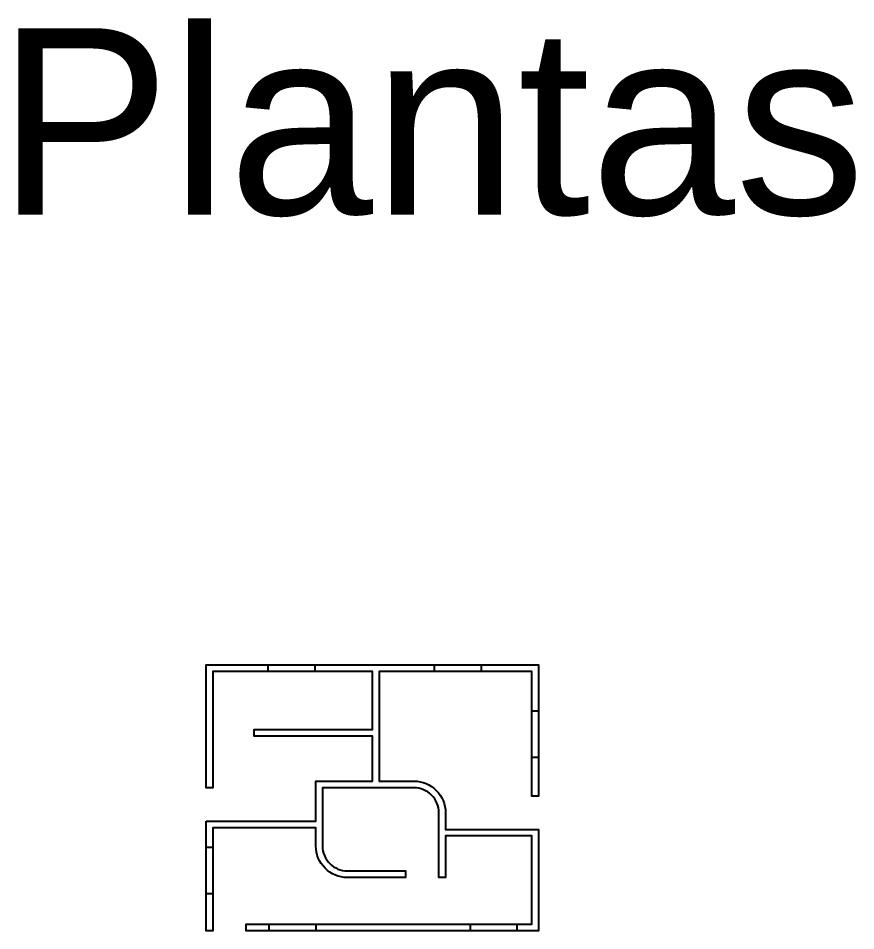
# Model space of a CAD drawing. Header units: inches. Extents: x -27 to 635, y -274 to 80.
# Drawn here: x -8.01 to 17.19, y 52.12 to 79.57 of the extents above; entities that cross this region are included whole.
import ezdxf

# ---------------------------------------------------------------- set-up
doc = ezdxf.new("R2010")
doc.units = ezdxf.units.IN
doc.header["$MEASUREMENT"] = 0
doc.layers.add('Paredes', color=5, linetype='Continuous')
doc.layers.add('Ventanas', color=4, linetype='Continuous')
doc.styles.get("Standard").update_dxf_attribs({"font": 'arial.ttf'})

# ---------------------------------------------------------------- blocks, each defined once
blk = doc.blocks.new('ventana tipo 1')
at = {"layer": 'Ventanas'}
blk.add_lwpolyline([(20.082, -3.628), (21.482, -3.628), (21.482, -3.828), (20.082, -3.828), (20.082, -3.628)], dxfattribs=at)

msp = doc.modelspace()

# ---------------------------------------------------------------- linework, layer by layer
at = {"layer": 'Paredes'}
msp.add_lwpolyline([(-2.355, 55.42), (0.945, 55.42), (0.945, 56.62), (2.645, 56.62), (2.645, 57.97), (-0.915, 57.97), (-0.915, 58.17), (2.645, 58.17), (2.645, 59.92), (-2.155, 59.92), (-2.155, 56.42), (-2.355, 56.42), (-2.355, 60.12), (4.645, 60.12), (4.845, 60.12), (7.645, 60.12), (7.645, 56.17), (7.445, 56.17), (7.445, 59.92), (4.845, 59.92), (4.645, 59.92), (2.845, 59.92), (2.845, 56.62), (3.895, 56.62, -0.414214), (4.845, 55.67), (4.845, 55.17), (7.645, 55.17), (7.645, 52.12), (-1.155, 52.12), (-1.155, 52.32), (7.445, 52.32), (7.445, 54.97), (4.845, 54.97), (4.845, 53.72), (4.645, 53.72), (4.645, 53.92), (4.645, 55.67, 0.414214), (3.895, 56.42), (1.145, 56.42), (1.145, 54.67, 0.414214), (1.895, 53.92), (3.645, 53.92), (3.645, 53.72), (1.895, 53.72, -0.414214), (0.945, 54.67), (0.945, 55.22), (-2.155, 55.22), (-2.155, 52.12), (-2.355, 52.12), (-2.355, 52.32), (-2.355, 55.42)], format="xyb", dxfattribs=at)

# ---------------------------------------------------------------- block references
at = {"layer": 'Ventanas'}
for p in [(-20.567, 63.748), (-15.567, 63.748), (-20.537, 55.948), (-14.487, 55.948)]:
    msp.add_blockref('ventana tipo 1', p, dxfattribs=at)
at = {"layer": 'Ventanas', "rotation": 90}
for p in [(3.816, 37.248), (-5.984, 33.148)]:
    msp.add_blockref('ventana tipo 1', p, dxfattribs=at)

# ---------------------------------------------------------------- texts
msp.add_text('Plantas', height=5.6063).set_placement((-8.651, 73.662))

doc.saveas('drawing.dxf')
